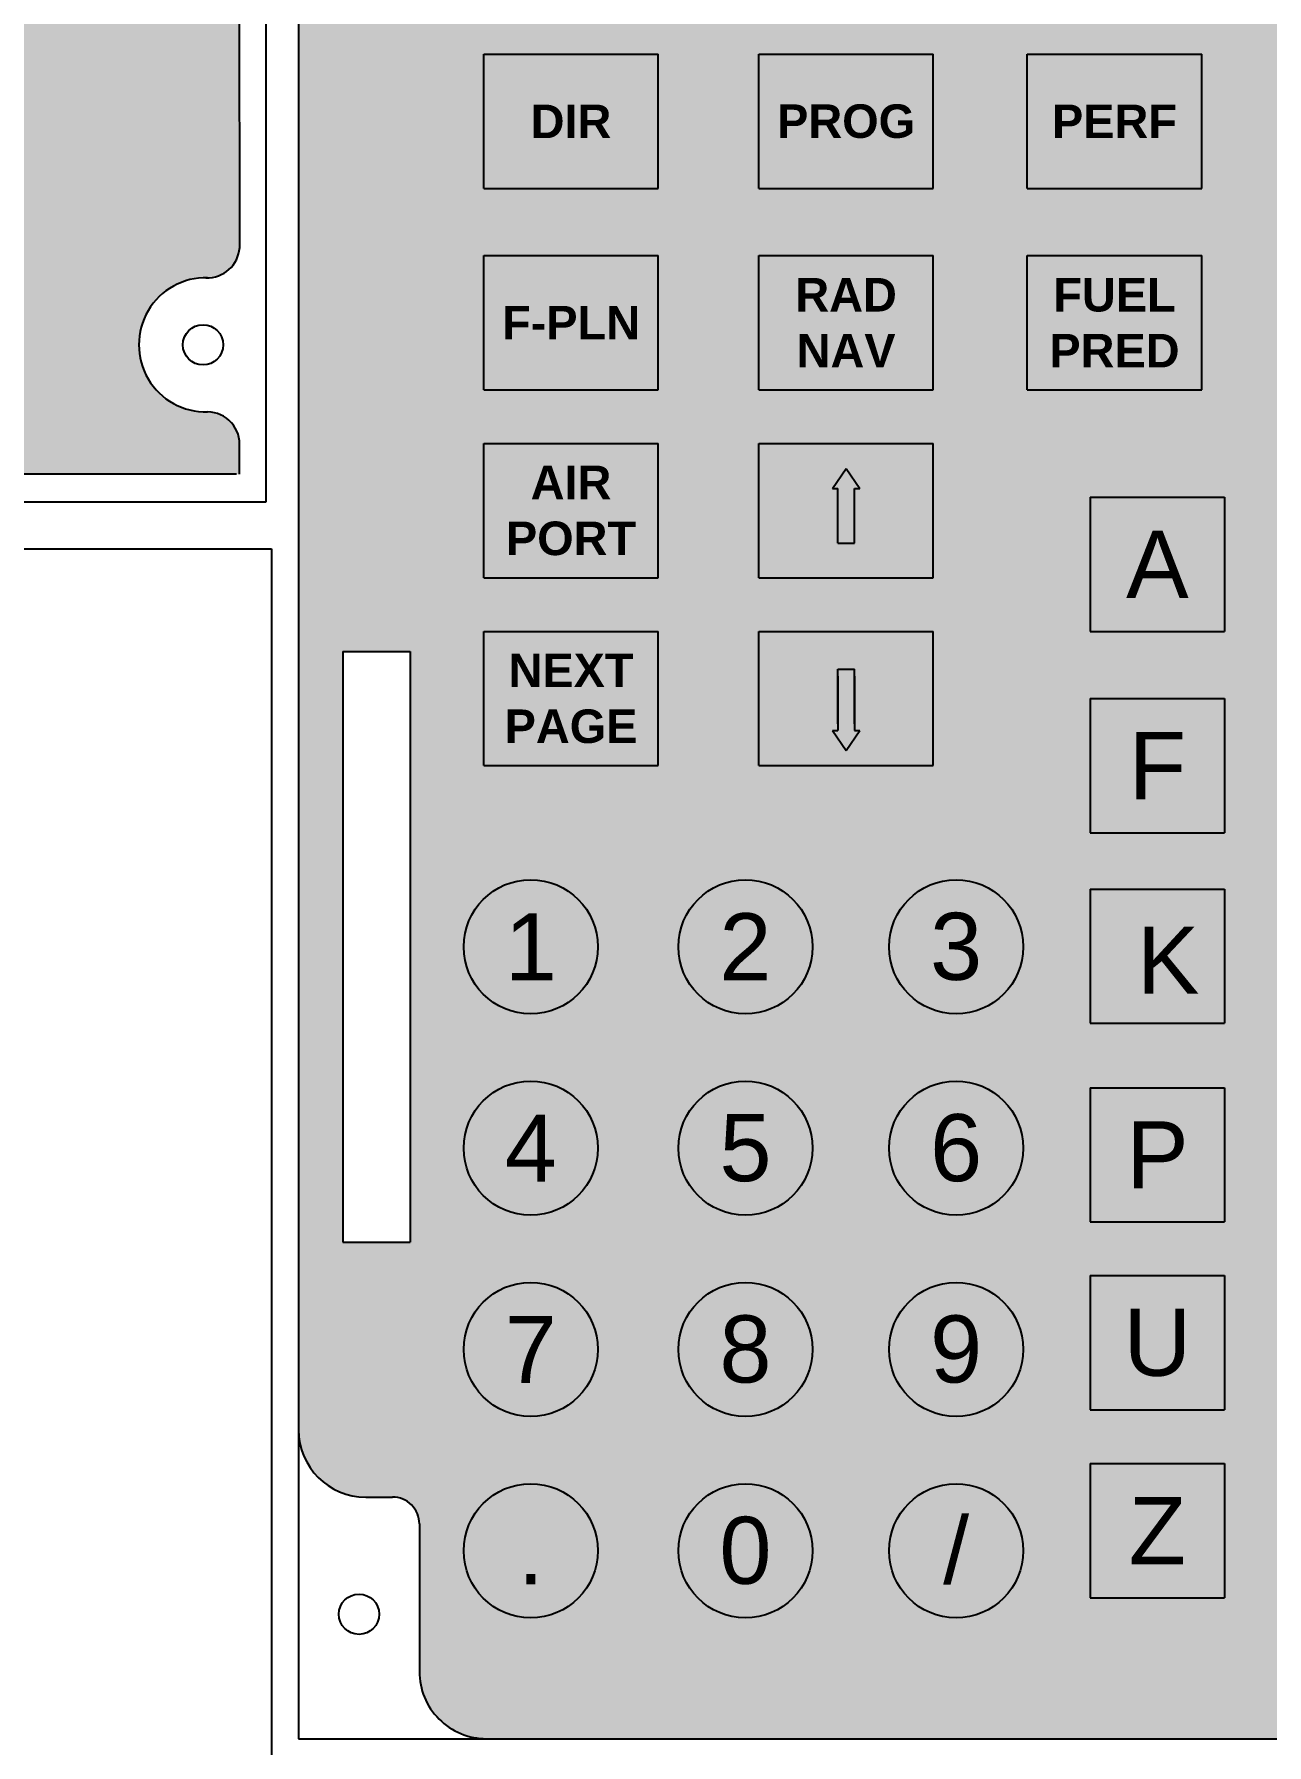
# Model space of a CAD drawing. Header units: millimetres. Extents: x 1492 to 7903, y -55 to 3601.
# Drawn here: x 2613.3 to 2705.1, y 513 to 640.5 of the extents above; entities that cross this region are included whole.
import ezdxf

# ---------------------------------------------------------------- set-up
doc = ezdxf.new("R2010")
doc.units = ezdxf.units.MM
doc.styles.get("Standard").update_dxf_attribs({"font": 'sanss___.ttf'})

msp = doc.modelspace()

# ---------------------------------------------------------------- hatches: boundary and pattern name
at = {"true_color": 0x6d7c87}
h = msp.add_hatch(color=8, dxfattribs=at)
h.dxf.hatch_style = 1
h.paths.add_polyline_path([(2777.976302627266, 719.6684715549115, 0.3827015764791815), (2775.603647718418, 721.8551461081236, -1.025801776076967), (2775.6036477184, 731.8519022275375, 0.3827015764832412), (2777.976302627268, 734.0385767807655), (2777.976302627268, 738.497768898856), (2632.976302627341, 738.497768898856), (2632.976302627341, 734.0385767807618, 0.3827015764813711), (2635.348957536197, 731.8519022275378, -1.025801776075587), (2635.348957536195, 721.8551461081237, 0.3827015764814203), (2632.976302627341, 719.6684715548984), (2632.976302627244, 536.4977688990327, 0.414213562377224), (2637.976302627315, 531.4977688990327), (2639.976302627295, 531.4977688990468, -0.4142135623757171), (2641.976302627309, 529.497768899043), (2641.976302627288, 518.4977688989306, 0.4142135623737093), (2646.976302627289, 513.4977688989211), (2763.976302627218, 513.4977688989211, 0.4142135623735945), (2768.976302627217, 518.4977688989306), (2768.976302627196, 529.497768899043, -0.4142135623777819), (2770.976302627224, 531.4977688990468), (2772.97630262719, 531.4977688990327, 0.4142135623771899), (2777.976302627261, 536.4977688990322)])
h.paths.add_polyline_path([(2646.776302627304, 638.997768898929), (2659.776302627305, 638.997768898929), (2659.776302627304, 628.997768898929), (2646.776302627304, 628.997768898929)], flags=16)
h.paths.add_polyline_path([(2636.476302627304, 649.4977688989194), (2636.476302627304, 655.4977688989196), (2644.476302627304, 655.497768898921), (2644.476302627304, 649.497768898921)], flags=16)
h.paths.add_polyline_path([(2652.476302627304, 641.4977688989213), (2652.476302627304, 726.4977688989212), (2757.476302627304, 726.4977688989217), (2757.476302627304, 641.4977688989212)], flags=16)
h.paths.add_polyline_path([(2646.776302627304, 623.9977688989293), (2659.776302627304, 623.9977688989294), (2659.776302627304, 613.9977688989293), (2646.776302627304, 613.9977688989293)], flags=16)
h.paths.add_polyline_path([(2636.476302627304, 661.9977688989194), (2636.476302627304, 667.9977688989194), (2644.476302627304, 667.9977688989212), (2644.476302627304, 661.997768898921)], flags=16)
h.paths.add_polyline_path([(2667.276302627305, 638.997768898929), (2680.276302627304, 638.9977688989292), (2680.276302627304, 628.997768898929), (2667.276302627304, 628.997768898929)], flags=16)
h.paths.add_polyline_path([(2646.776302627304, 609.9977688989293), (2659.776302627304, 609.9977688989294), (2659.776302627304, 599.9977688989292), (2646.776302627304, 599.9977688989293)], flags=16)
h.paths.add_polyline_path([(2667.276302627304, 623.9977688989293), (2680.276302627304, 623.9977688989294), (2680.276302627304, 613.9977688989295), (2667.276302627304, 613.9977688989294)], flags=16)
h.paths.add_polyline_path([(2636.476302627304, 674.4977688989196), (2636.476302627304, 680.4977688989194), (2644.476302627304, 680.4977688989212), (2644.476302627304, 674.4977688989212)], flags=16)
h.paths.add_polyline_path([(2667.276302627304, 609.9977688989294), (2680.276302627304, 609.9977688989293), (2680.276302627304, 599.9977688989293), (2667.276302627305, 599.9977688989293)], flags=16)
h.paths.add_polyline_path([(2646.776302627304, 595.9977688989293), (2659.776302627304, 595.9977688989292), (2659.776302627304, 585.9977688989292), (2646.776302627304, 585.9977688989293)], flags=16)
h.paths.add_polyline_path([(2641.276302627305, 594.4977688989195), (2641.276302627305, 550.4977688989194), (2636.276302627305, 550.4977688989197), (2636.276302627305, 594.4977688989196)], flags=16)
h.paths.add_polyline_path([(2673.785046224237, 608.1328284824101), (2674.796873272982, 606.6363498525018), (2674.412305071127, 606.6363498525018), (2674.412305071106, 602.5831832318117), (2673.15778737731, 602.583183231812), (2673.157787377331, 606.6363498525018), (2672.773219175475, 606.6363498525018)], flags=0)
h.paths.add_polyline_path([(2636.476302627304, 686.9977688989194), (2636.476302627304, 692.9977688989194), (2644.476302627304, 692.9977688989212), (2644.476302627304, 686.997768898921)], flags=16)
h.paths.add_polyline_path([(2687.276302627247, 638.997768898929), (2700.276302627304, 638.9977688989289), (2700.276302627304, 628.997768898929), (2687.276302627304, 628.9977688989292)], flags=16)
h.paths.add_polyline_path([(2687.276302627304, 623.9977688989293), (2700.276302627304, 623.9977688989292), (2700.276302627304, 613.9977688989293), (2687.276302627304, 613.9977688989293)], flags=16)
h.paths.add_polyline_path([(2667.276302627305, 595.9977688989292), (2680.276302627304, 595.9977688989293), (2680.276302627304, 585.9977688989292), (2667.276302627304, 585.9977688989292)], flags=16)
h.paths.add_polyline_path([(2673.15104988795, 593.1728572874068), (2674.405567581744, 593.1728572874068), (2674.405567581724, 589.1196906667043), (2674.405567581727, 588.6196906666208), (2674.790135783583, 588.619690666617), (2673.778308734822, 587.1232120367191), (2672.766481686075, 588.6196906666376), (2673.151049887932, 588.6196906666337), (2673.151049887952, 592.6728572873237)], flags=0)
h.paths.add_polyline_path([(2636.476302627304, 698.9977688989194), (2636.476302627304, 704.9977688989194), (2644.476302627304, 704.997768898921), (2644.476302627304, 698.9977688989208)], flags=16)
h.paths.add_polyline_path([(2691.976302627304, 605.9977688989292), (2701.976302627304, 605.9977688989292), (2701.976302627304, 595.997768898929), (2691.976302627304, 595.9977688989292)], flags=16)
h.paths.add_polyline_path([(2655.276302627304, 572.4977688989221, -1), (2645.276302627304, 572.4977688989221, -1)], flags=16)
h.paths.add_polyline_path([(2671.276302627304, 572.4977688989221, -1), (2661.276302627304, 572.4977688989221, -1)], flags=16)
h.paths.add_polyline_path([(2707.776302627223, 638.997768898929), (2720.776302627304, 638.997768898929), (2720.776302627304, 628.997768898929), (2707.776302627304, 628.997768898929)], flags=16)
h.paths.add_polyline_path([(2707.776302627305, 623.9977688989292), (2720.776302627304, 623.9977688989293), (2720.776302627304, 613.9977688989294), (2707.776302627304, 613.9977688989293)], flags=16)
h.paths.add_polyline_path([(2691.976302627304, 590.9977688989292), (2701.976302627304, 590.9977688989294), (2701.976302627304, 580.9977688989293), (2691.976302627304, 580.9977688989292)], flags=16)
h.paths.add_polyline_path([(2636.476302627304, 710.9977688989194), (2636.476302627304, 716.9977688989194), (2644.476302627304, 716.997768898921), (2644.476302627304, 710.997768898921)], flags=16)
h.paths.add_polyline_path([(2686.976302627304, 572.4977688989221, -1), (2676.976302627304, 572.4977688989221, -1)], flags=16)
h.paths.add_polyline_path([(2706.976302627304, 605.9977688989293), (2716.976302627304, 605.9977688989292), (2716.976302627304, 595.9977688989293), (2706.976302627304, 595.9977688989293)], flags=16)
h.paths.add_polyline_path([(2655.276302627304, 557.4977688989221, -1), (2645.276302627304, 557.4977688989221, -1)], flags=16)
h.paths.add_polyline_path([(2671.276302627304, 557.4977688989221, -1), (2661.276302627304, 557.4977688989221, -1)], flags=16)
h.paths.add_polyline_path([(2691.976302627304, 576.7977688989291), (2701.976302627304, 576.7977688989291), (2701.976302627304, 566.797768898929), (2691.976302627304, 566.7977688989291)], flags=16)
h.paths.add_polyline_path([(2706.976302627304, 590.9977688989294), (2716.976302627304, 590.9977688989295), (2716.976302627304, 580.9977688989293), (2706.976302627304, 580.9977688989294)], flags=16)
h.paths.add_polyline_path([(2686.976302627304, 557.4977688989221, -1), (2676.976302627304, 557.4977688989221, -1)], flags=16)
h.paths.add_polyline_path([(2721.976302627304, 605.9977688989292), (2731.976302627304, 605.9977688989292), (2731.976302627304, 595.997768898929), (2721.976302627304, 595.9977688989292)], flags=16)
h.paths.add_polyline_path([(2728.27630262741, 638.9977688989293), (2741.276302627304, 638.9977688989293), (2741.276302627305, 628.9977688989293), (2728.276302627304, 628.9977688989292)], flags=16)
h.paths.add_polyline_path([(2728.276302627304, 623.9977688989293), (2741.276302627305, 623.9977688989293), (2741.276302627304, 613.9977688989294), (2728.276302627304, 613.9977688989293)], flags=16)
h.paths.add_polyline_path([(2655.276302627304, 542.4977688989221, -1), (2645.276302627304, 542.4977688989221, -1)], flags=16)
h.paths.add_polyline_path([(2706.976302627304, 576.7977688989291), (2716.976302627304, 576.7977688989291), (2716.976302627304, 566.7977688989291), (2706.976302627304, 566.797768898929)], flags=16)
h.paths.add_polyline_path([(2691.976302627304, 561.9977688989292), (2701.976302627304, 561.9977688989289), (2701.976302627304, 551.9977688989289), (2691.976302627304, 551.9977688989292)], flags=16)
h.paths.add_polyline_path([(2671.276302627304, 542.4977688989221, -1), (2661.276302627304, 542.4977688989221, -1)], flags=16)
h.paths.add_polyline_path([(2721.976302627304, 590.9977688989295), (2731.976302627304, 590.9977688989295), (2731.976302627304, 580.9977688989293), (2721.976302627304, 580.9977688989293)], flags=16)
h.paths.add_polyline_path([(2686.976302627304, 542.4977688989221, -1), (2676.976302627304, 542.4977688989221, -1)], flags=16)
h.paths.add_polyline_path([(2706.976302627304, 561.9977688989289), (2716.976302627304, 561.9977688989288), (2716.976302627304, 551.9977688989288), (2706.976302627304, 551.9977688989289)], flags=16)
h.paths.add_polyline_path([(2721.976302627304, 576.7977688989291), (2731.976302627304, 576.7977688989291), (2731.976302627304, 566.7977688989292), (2721.976302627304, 566.7977688989291)], flags=16)
h.paths.add_polyline_path([(2737.476302627304, 605.9977688989292), (2747.476302627304, 605.9977688989292), (2747.476302627304, 595.9977688989292), (2737.476302627304, 595.997768898929)], flags=16)
h.paths.add_polyline_path([(2691.976302627304, 547.9977688989292), (2701.976302627304, 547.9977688989292), (2701.976302627304, 537.997768898929), (2691.976302627304, 537.9977688989292)], flags=16)
h.paths.add_polyline_path([(2655.276302627304, 527.4977688989221, -1), (2645.276302627304, 527.4977688989221, -1)], flags=16)
h.paths.add_polyline_path([(2737.476302627304, 590.9977688989295), (2747.476302627304, 590.9977688989294), (2747.476302627304, 580.9977688989292), (2737.476302627304, 580.9977688989293)], flags=16)
h.paths.add_polyline_path([(2671.276302627304, 527.4977688989221, -1), (2661.276302627304, 527.4977688989221, -1)], flags=16)
h.paths.add_polyline_path([(2748.776302627302, 623.9977688989293), (2761.776302627302, 623.9977688989292), (2761.776302627304, 613.9977688989292), (2748.776302627304, 613.9977688989293)], flags=16)
h.paths.add_polyline_path([(2721.976302627304, 561.9977688989289), (2731.976302627304, 561.9977688989289), (2731.976302627304, 551.9977688989288), (2721.976302627304, 551.9977688989288)], flags=16)
h.paths.add_polyline_path([(2706.976302627304, 547.9977688989293), (2716.976302627304, 547.9977688989293), (2716.976302627304, 537.9977688989292), (2706.976302627304, 537.997768898929)], flags=16)
h.paths.add_polyline_path([(2686.976302627304, 527.4977688989221, -1), (2676.976302627304, 527.4977688989221, -1)], flags=16)
h.paths.add_polyline_path([(2737.476302627304, 576.7977688989291), (2747.476302627304, 576.797768898929), (2747.476302627304, 566.7977688989292), (2737.476302627304, 566.7977688989292)], flags=16)
h.paths.add_polyline_path([(2691.976302627304, 533.9977688989292), (2701.976302627304, 533.9977688989292), (2701.976302627304, 523.997768898929), (2691.976302627304, 523.9977688989292)], flags=16)
h.paths.add_polyline_path([(2752.476302627304, 605.9977688989293), (2762.476302627304, 605.9977688989292), (2762.476302627304, 595.9977688989292), (2752.476302627304, 595.9977688989292)], flags=16)
h.paths.add_polyline_path([(2721.976302627304, 547.9977688989293), (2731.976302627304, 547.9977688989292), (2731.976302627304, 537.9977688989289), (2721.976302627304, 537.9977688989292)], flags=16)
h.paths.add_polyline_path([(2752.476302627304, 590.9977688989293), (2762.476302627304, 590.9977688989293), (2762.476302627304, 580.9977688989293), (2752.476302627304, 580.9977688989292)], flags=16)
h.paths.add_polyline_path([(2737.476302627304, 561.9977688989289), (2747.476302627304, 561.9977688989289), (2747.476302627304, 551.9977688989289), (2737.476302627304, 551.9977688989288)], flags=16)
h.paths.add_polyline_path([(2706.976302627304, 533.9977688989292), (2716.976302627304, 533.997768898929), (2716.976302627304, 523.9977688989289), (2706.976302627304, 523.997768898929)], flags=16)
h.paths.add_polyline_path([(2766.476302627304, 649.497768898944), (2766.476302627304, 655.497768898944), (2774.476302627304, 655.4977688989458), (2774.476302627304, 649.4977688989458)], flags=16)
h.paths.add_polyline_path([(2752.476302627304, 576.7977688989292), (2762.476302627304, 576.7977688989291), (2762.476302627304, 566.7977688989291), (2752.476302627304, 566.7977688989291)], flags=16)
h.paths.add_polyline_path([(2766.476302627304, 661.9977688989463), (2766.476302627304, 667.9977688989462), (2774.476302627304, 667.9977688989478), (2774.476302627304, 661.9977688989478)], flags=16)
h.paths.add_polyline_path([(2766.476302627304, 674.4977688989462), (2766.476302627304, 680.4977688989462), (2774.476302627304, 680.4977688989478), (2774.476302627304, 674.4977688989478)], flags=16)
h.paths.add_polyline_path([(2721.976302627304, 533.9977688989293), (2731.976302627304, 533.9977688989293), (2731.976302627304, 523.997768898929), (2721.976302627304, 523.997768898929)], flags=16)
h.paths.add_polyline_path([(2737.476302627304, 547.9977688989292), (2747.476302627304, 547.997768898929), (2747.476302627304, 537.997768898929), (2737.476302627304, 537.9977688989289)], flags=16)
h.paths.add_polyline_path([(2766.476302627304, 686.9977688989214), (2766.476302627304, 692.9977688989462), (2774.476302627304, 692.9977688989476), (2774.476302627304, 686.9977688989478)], flags=16)
h.paths.add_polyline_path([(2752.476302627304, 561.9977688989289), (2762.476302627304, 561.997768898929), (2762.476302627304, 551.997768898929), (2752.476302627304, 551.9977688989289)], flags=16)
h.paths.add_polyline_path([(2768.976302627304, 594.4977688989192), (2773.976302627304, 594.497768898919), (2773.976302627304, 550.4977688989189), (2768.976302627304, 550.4977688989193)], flags=16)
h.paths.add_polyline_path([(2766.476302627304, 698.9977688989462), (2766.476302627304, 704.9977688989464), (2774.476302627305, 704.997768898948), (2774.476302627304, 698.997768898948)], flags=16)
h.paths.add_polyline_path([(2737.476302627304, 533.997768898929), (2747.476302627304, 533.9977688989292), (2747.476302627304, 523.9977688989292), (2737.476302627304, 523.9977688989292)], flags=16)
h.paths.add_polyline_path([(2752.476302627304, 547.997768898929), (2762.476302627304, 547.9977688989292), (2762.476302627304, 537.9977688989292), (2752.476302627304, 537.997768898929)], flags=16)
h.paths.add_polyline_path([(2766.476302627304, 710.9977688989462), (2766.476302627304, 716.9977688989462), (2774.476302627304, 716.9977688989478), (2774.476302627304, 710.9977688989478)], flags=16)
h = msp.add_hatch(color=8, dxfattribs=at)
h.dxf.hatch_style = 1
h.paths.add_polyline_path([(2626.204771440279, 664.9102385615117, 0.4383019586967161), (2628.577426349123, 667.5561052328297), (2628.577426349123, 669.5561052328297), (2412.557674838392, 669.5561052328297), (2412.557674838392, 667.5561052328297, 0.438301958697792), (2414.930329747245, 664.9102385615116, -1.025801776075908), (2414.930329747247, 654.9134824420975, 0.3718011963217382), (2412.56818829751, 652.8184366564204), (2412.556512803853, 624.5922482365543, 0.3890021089612855), (2414.930600048608, 622.3495472557001, -1.027097391544816), (2414.943213537677, 612.3531284202664, 0.4383019586980866), (2412.570558628822, 609.7072617489483), (2412.570558628822, 607.7072617489483), (2628.569826174965, 607.7072617489483), (2628.569826174965, 609.7072617489482, 0.4383019586987546), (2626.197171266105, 612.3531284202663, -1.02709739154327), (2626.209784755179, 622.3495472557003, 0.3890021089611916), (2628.583871999934, 624.5922482365539), (2628.566912890005, 652.8184366564203, 0.3718011963227195), (2626.204771440259, 654.9134824420972, -1.025801776074089)])
h.paths.add_polyline_path([(2476.979231319467, 650.6501197515364), (2490.979231319467, 650.6501197515365), (2490.979231319466, 640.6501197515364), (2476.979231319466, 640.6501197515364)], flags=16)
h.paths.add_polyline_path([(2472.586683104358, 667.0914050464033, -1), (2475.586683104358, 667.0914050464033, -1)], flags=16)
h.paths.add_polyline_path([(2489.308787844508, 649.4772611527242), (2489.308787844508, 648.7175490246209), (2478.484925127304, 648.7175490246209), (2478.484925127304, 649.4772611527242)], flags=0)
h.paths.add_polyline_path([(2489.296722969673, 648.3409579178879), (2489.296722969673, 647.5812457897846), (2478.47286025247, 647.5812457897846), (2478.47286025247, 648.3409579178879)], flags=0)
h.paths.add_polyline_path([(2489.296722969673, 647.2492150447051), (2489.296722969673, 646.4895029166019), (2478.47286025247, 646.4895029166019), (2478.47286025247, 647.2492150447051)], flags=0)
h.paths.add_polyline_path([(2453.977167417435, 644.9784309949468), (2455.139425206447, 644.5370633761335), (2452.360037637324, 642.6733985382783), (2451.780159943229, 645.9691509178032), (2452.726748707243, 645.5200061637069, 1.468759425453753), (2432.459179779119, 642.7476000949359), (2431.285886632251, 642.0894092054444, -1.483556563852557)], flags=16)
h.paths.add_polyline_path([(2476.979231319467, 637.7344754506458), (2490.979231319467, 637.7344754506458), (2490.979231319467, 627.734475450646), (2476.979231319467, 627.734475450646)], flags=16)
h.paths.add_polyline_path([(2489.387584428128, 636.7410269927623), (2489.387584428128, 635.981314864659), (2478.563721710925, 635.981314864659), (2478.563721710925, 636.7410269927623)], flags=0)
h.paths.add_polyline_path([(2489.375519553294, 635.604723757926), (2489.375519553294, 634.8450116298227), (2478.551656836091, 634.8450116298227), (2478.551656836091, 635.604723757926)], flags=0)
h.paths.add_polyline_path([(2493.573180496531, 665.7980970375311), (2507.573180496531, 665.7980970375311), (2507.573180496531, 655.7980970375311), (2493.57318049653, 655.798097037531)], flags=16)
h.paths.add_polyline_path([(2489.375519553294, 634.5129808847432), (2489.375519553294, 633.75326875664), (2478.551656836091, 633.75326875664), (2478.551656836091, 634.5129808847432)], flags=0)
h.paths.add_polyline_path([(2493.573180496531, 650.6501197515365), (2507.573180496531, 650.6501197515365), (2507.573180496531, 640.6501197515365), (2493.57318049653, 640.6501197515364)], flags=16)
h.paths.add_polyline_path([(2505.900887665754, 649.4399873910916), (2505.900887665754, 648.6802752629883), (2495.07702494855, 648.6802752629883), (2495.07702494855, 649.4399873910916)], flags=0)
h.paths.add_polyline_path([(2505.888822790919, 648.3036841562553), (2505.888822790919, 647.543972028152), (2495.064960073716, 647.543972028152), (2495.064960073716, 648.3036841562553)], flags=0)
h.paths.add_polyline_path([(2505.888822790919, 647.2119412830725), (2505.888822790919, 646.4522291549692), (2495.064960073716, 646.4522291549692), (2495.064960073716, 647.2119412830725)], flags=0)
h.paths.add_polyline_path([(2443.380768144999, 648.1260720247432, -1), (2440.712953323038, 648.1260720247432, -1)], flags=16)
h.paths.add_polyline_path([(2493.57318049653, 637.7344754506457), (2507.573180496531, 637.7344754506457), (2507.573180496531, 627.734475450646), (2493.57318049653, 627.734475450646)], flags=16)
h.paths.add_polyline_path([(2505.979684249374, 636.7037532311297), (2505.979684249374, 635.9440411030264), (2495.155821532171, 635.9440411030264), (2495.155821532171, 636.7037532311297)], flags=0)
h.paths.add_polyline_path([(2505.96761937454, 635.5674499962934), (2505.96761937454, 634.8077378681901), (2495.143756657337, 634.8077378681901), (2495.143756657337, 635.5674499962934)], flags=0)
h.paths.add_polyline_path([(2505.96761937454, 634.4757071231106), (2505.96761937454, 633.7159949950073), (2495.143756657337, 633.7159949950073), (2495.143756657337, 634.4757071231106)], flags=0)
h.paths.add_polyline_path([(2453.977167417435, 616.2497829650356), (2455.139425206447, 615.808415346222), (2452.360037637324, 613.9447505083671), (2451.780159943229, 617.2405028878919), (2452.726748707243, 616.7913581337956, 1.468759425453753), (2432.459179779119, 614.0189520650247), (2431.285886632251, 613.3607611755331, -1.483556563852557)], flags=16)
h.paths.add_polyline_path([(2476.979231319467, 623.2243078195337), (2490.979231319467, 623.2243078195337), (2490.979231319467, 613.2243078195337), (2476.979231319466, 613.2243078195337)], flags=16)
h.paths.add_polyline_path([(2489.296143583037, 621.9311665944078), (2489.296143583037, 621.1714544663046), (2478.472280865833, 621.1714544663046), (2478.472280865833, 621.9311665944078)], flags=0)
h.paths.add_polyline_path([(2489.284078708202, 620.7948633595715), (2489.284078708202, 620.0351512314683), (2478.460215990999, 620.0351512314683), (2478.460215990999, 620.7948633595715)], flags=0)
h.paths.add_polyline_path([(2489.284078708202, 619.7031204863888), (2489.284078708202, 618.9434083582855), (2478.460215990999, 618.9434083582855), (2478.460215990999, 619.7031204863888)], flags=0)
h.paths.add_polyline_path([(2509.848015637418, 650.6501197515365), (2523.848015637418, 650.6501197515365), (2523.848015637418, 640.6501197515365), (2509.848015637418, 640.6501197515365)], flags=16)
h.paths.add_polyline_path([(2522.160555879469, 649.321566128092), (2522.160555879469, 648.5618539999887), (2511.336693162266, 648.5618539999887), (2511.336693162266, 649.321566128092)], flags=0)
h.paths.add_polyline_path([(2522.148491004635, 648.1852628932556), (2522.148491004635, 647.4255507651524), (2511.324628287432, 647.4255507651524), (2511.324628287432, 648.1852628932556)], flags=0)
h.paths.add_polyline_path([(2522.148491004635, 647.0935200200729), (2522.148491004635, 646.3338078919696), (2511.324628287432, 646.3338078919696), (2511.324628287432, 647.0935200200729)], flags=0)
h.paths.add_polyline_path([(2509.848015637417, 637.7344754506458), (2523.848015637418, 637.7344754506457), (2523.848015637418, 627.734475450646), (2509.848015637418, 627.7344754506458)], flags=16)
h.paths.add_polyline_path([(2443.380768144999, 619.3974239948319, -1), (2440.712953323038, 619.3974239948319, -1)], flags=16)
h.paths.add_polyline_path([(2475.586683104358, 610.1719619353747, -1), (2472.586683104358, 610.1719619353747, -1)], flags=16)
h.paths.add_polyline_path([(2522.23935246309, 636.58533196813), (2522.23935246309, 635.8256198400268), (2511.415489745887, 635.8256198400268), (2511.415489745887, 636.58533196813)], flags=0)
h.paths.add_polyline_path([(2522.227287588255, 635.4490287332937), (2522.227287588255, 634.6893166051905), (2511.403424871052, 634.6893166051905), (2511.403424871052, 635.4490287332937)], flags=0)
h.paths.add_polyline_path([(2522.227287588255, 634.357285860111), (2522.227287588255, 633.5975737320077), (2511.403424871052, 633.5975737320077), (2511.403424871052, 634.357285860111)], flags=0)
h.paths.add_polyline_path([(2509.848015637418, 623.2243078195337), (2523.848015637418, 623.2243078195337), (2523.848015637418, 613.2243078195337), (2509.848015637418, 613.2243078195337)], flags=16)
h.paths.add_polyline_path([(2522.147911617998, 621.7754715697756), (2522.147911617998, 621.0157594416723), (2511.324048900795, 621.0157594416723), (2511.324048900795, 621.7754715697756)], flags=0)
h.paths.add_polyline_path([(2522.135846743164, 620.6391683349393), (2522.135846743164, 619.879456206836), (2511.311984025961, 619.879456206836), (2511.311984025961, 620.6391683349393)], flags=0)
h.paths.add_polyline_path([(2522.135846743164, 619.5474254617566), (2522.135846743164, 618.7877133336533), (2511.311984025961, 618.7877133336533), (2511.311984025961, 619.5474254617566)], flags=0)
h.paths.add_polyline_path([(2526.441964814482, 650.6501197515365), (2540.441964814482, 650.6501197515365), (2540.441964814483, 640.6501197515364), (2526.441964814482, 640.6501197515364)], flags=16)
h.paths.add_polyline_path([(2538.752655700715, 649.2842923664593), (2538.752655700715, 648.5245802383561), (2527.928792983512, 648.5245802383561), (2527.928792983512, 649.2842923664593)], flags=0)
h.paths.add_polyline_path([(2538.740590825881, 648.147989131623), (2538.740590825881, 647.3882770035198), (2527.916728108677, 647.3882770035198), (2527.916728108677, 648.147989131623)], flags=0)
h.paths.add_polyline_path([(2538.740590825881, 647.0562462584403), (2538.740590825881, 646.296534130337), (2527.916728108677, 646.296534130337), (2527.916728108677, 647.0562462584403)], flags=0)
h.paths.add_polyline_path([(2526.441964814482, 637.7344754506458), (2540.441964814483, 637.7344754506457), (2540.441964814483, 627.734475450646), (2526.441964814482, 627.734475450646)], flags=16)
h.paths.add_polyline_path([(2538.831452284336, 636.5480582064974), (2538.831452284336, 635.7883460783942), (2528.007589567133, 635.7883460783942), (2528.007589567133, 636.5480582064974)], flags=0)
h.paths.add_polyline_path([(2538.819387409501, 635.4117549716611), (2538.819387409501, 634.6520428435579), (2527.995524692298, 634.6520428435579), (2527.995524692298, 635.4117549716611)], flags=0)
h.paths.add_polyline_path([(2538.819387409501, 634.3200120984784), (2538.819387409501, 633.5602999703751), (2527.995524692298, 633.5602999703751), (2527.995524692298, 634.3200120984784)], flags=0)
h.paths.add_polyline_path([(2533.537537062781, 667.0914050464033, -1), (2536.537537062781, 667.0914050464033, -1)], flags=16)
h.paths.add_polyline_path([(2526.441964814483, 623.2243078195337), (2540.441964814483, 623.2243078195337), (2540.441964814482, 613.2243078195337), (2526.441964814483, 613.2243078195338)], flags=16)
h.paths.add_polyline_path([(2538.740011439244, 621.738197808143), (2538.740011439244, 620.9784856800397), (2527.916148722041, 620.9784856800397), (2527.916148722041, 621.738197808143)], flags=0)
h.paths.add_polyline_path([(2538.72794656441, 620.6018945733067), (2538.72794656441, 619.8421824452034), (2527.904083847206, 619.8421824452034), (2527.904083847206, 620.6018945733067)], flags=0)
h.paths.add_polyline_path([(2538.72794656441, 619.510151700124), (2538.72794656441, 618.7504395720207), (2527.904083847206, 618.7504395720207), (2527.904083847206, 619.510151700124)], flags=0)
h.paths.add_polyline_path([(2542.716801333648, 665.7980970375312), (2556.716801333649, 665.7980970375311), (2556.716801333649, 655.798097037531), (2542.716801333648, 655.7980970375311)], flags=16)
h.paths.add_polyline_path([(2542.55724362642, 650.6501197515366), (2556.557243626421, 650.6501197515365), (2556.557243626421, 640.6501197515364), (2542.55724362642, 640.6501197515365)], flags=16)
h.paths.add_polyline_path([(2554.911953698698, 649.2651930667944), (2554.911953698698, 648.5054809386911), (2544.088090981495, 648.5054809386911), (2544.088090981495, 649.2651930667944)], flags=0)
h.paths.add_polyline_path([(2554.899888823864, 648.1288898319581), (2554.899888823864, 647.3691777038548), (2544.076026106661, 647.3691777038548), (2544.076026106661, 648.1288898319581)], flags=0)
h.paths.add_polyline_path([(2554.899888823864, 647.0371469587753), (2554.899888823864, 646.2774348306721), (2544.076026106661, 646.2774348306721), (2544.076026106661, 647.0371469587753)], flags=0)
h.paths.add_polyline_path([(2542.55724362642, 637.734475450646), (2556.557243626421, 637.7344754506458), (2556.557243626421, 627.734475450646), (2542.55724362642, 627.734475450646)], flags=16)
h.paths.add_polyline_path([(2554.990750282319, 636.5289589068325), (2554.990750282319, 635.7692467787292), (2544.166887565116, 635.7692467787292), (2544.166887565116, 636.5289589068325)], flags=0)
h.paths.add_polyline_path([(2554.978685407485, 635.3926556719962), (2554.978685407485, 634.6329435438929), (2544.154822690281, 634.6329435438929), (2544.154822690281, 635.3926556719962)], flags=0)
h.paths.add_polyline_path([(2554.978685407485, 634.3009127988134), (2554.978685407485, 633.5412006707102), (2544.154822690281, 633.5412006707102), (2544.154822690281, 634.3009127988134)], flags=0)
h.paths.add_polyline_path([(2536.537537062781, 610.1719619353747, -1), (2533.537537062781, 610.1719619353747, -1)], flags=16)
h.paths.add_polyline_path([(2558.991636474535, 650.6501197515364), (2572.991636474535, 650.6501197515364), (2572.991636474535, 640.6501197515364), (2558.991636474535, 640.6501197515363)], flags=16)
h.paths.add_polyline_path([(2571.504053519944, 649.2279193051618), (2571.504053519944, 648.4682071770585), (2560.680190802741, 648.4682071770585), (2560.680190802741, 649.2279193051618)], flags=0)
h.paths.add_polyline_path([(2558.991636474535, 637.7344754506458), (2572.991636474535, 637.7344754506458), (2572.991636474535, 627.7344754506458), (2558.991636474535, 627.734475450646)], flags=16)
h.paths.add_polyline_path([(2571.49198864511, 648.0916160703255), (2571.49198864511, 647.3319039422222), (2560.668125927907, 647.3319039422222), (2560.668125927907, 648.0916160703255)], flags=0)
h.paths.add_polyline_path([(2571.49198864511, 646.9998731971427), (2571.49198864511, 646.2401610690395), (2560.668125927907, 646.2401610690395), (2560.668125927907, 646.9998731971427)], flags=0)
h.paths.add_polyline_path([(2571.582850103565, 636.4916851451999), (2571.582850103565, 635.7319730170966), (2560.758987386362, 635.7319730170966), (2560.758987386362, 636.4916851451999)], flags=0)
h.paths.add_polyline_path([(2571.570785228731, 635.3553819103636), (2571.570785228731, 634.5956697822603), (2560.746922511527, 634.5956697822603), (2560.746922511527, 635.3553819103636)], flags=0)
h.paths.add_polyline_path([(2571.570785228731, 634.2636390371808), (2571.570785228731, 633.5039269090776), (2560.746922511527, 633.5039269090776), (2560.746922511527, 634.2636390371808)], flags=0)
h.paths.add_polyline_path([(2558.991636474535, 623.2243078195337), (2572.991636474535, 623.2243078195337), (2572.991636474535, 613.2243078195337), (2558.991636474535, 613.2243078195337)], flags=16)
h.paths.add_polyline_path([(2571.491409258473, 621.6818247468455), (2571.491409258473, 620.9221126187422), (2560.66754654127, 620.9221126187422), (2560.66754654127, 621.6818247468455)], flags=0)
h.paths.add_polyline_path([(2571.479344383639, 620.5455215120091), (2571.479344383639, 619.7858093839059), (2560.655481666436, 619.7858093839059), (2560.655481666436, 620.5455215120091)], flags=0)
h.paths.add_polyline_path([(2571.479344383639, 619.4537786388264), (2571.479344383639, 618.6940665107231), (2560.655481666436, 618.6940665107231), (2560.655481666436, 619.4537786388264)], flags=0)
h.paths.add_polyline_path([(2597.647947350153, 667.0914050464033, -1), (2594.647947350153, 667.0914050464033, -1)], flags=16)
h.paths.add_polyline_path([(2597.647947350153, 610.1719619353747, -1), (2594.647947350153, 610.1719619353747, -1)], flags=16)
h.paths.add_polyline_path([(2480.177871751971, 614.4044096866661), (2487.81141084662, 614.4044096866661), (2487.81141084662, 619.2173726496292), (2480.177871751971, 619.2173726496292)], flags=8)
h.paths.add_polyline_path([(2529.563307578948, 614.4044096866661), (2537.196846673598, 614.4044096866661), (2537.196846673598, 619.2173726496292), (2529.563307578948, 619.2173726496292)], flags=8)
h.paths.add_polyline_path([(2513.218603943722, 614.4059871900954), (2520.505092283913, 614.4059871900954), (2520.505092283913, 619.2189501530585), (2513.218603943722, 619.2189501530585)], flags=8)
h.paths.add_polyline_path([(2562.373267304844, 628.8988022834848), (2569.656600638177, 628.8988022834848), (2569.656600638177, 633.7117652464478), (2562.373267304844, 633.7117652464478)], flags=8)
h.paths.add_polyline_path([(2544.460753743424, 628.9145773177784), (2554.54888817415, 628.9145773177784), (2554.54888817415, 633.7275402807414), (2544.460753743424, 633.7275402807414)], flags=8)
h.paths.add_polyline_path([(2527.214404972638, 628.8988022834848), (2539.757134739441, 628.8988022834848), (2539.757134739441, 633.7117652464478), (2527.214404972638, 633.7117652464478)], flags=8)
h.paths.add_polyline_path([(2511.503857716013, 628.9145773177784), (2522.118878292144, 628.9145773177784), (2522.118878292144, 633.7275402807414), (2511.503857716013, 633.7275402807414)], flags=8)
h.paths.add_polyline_path([(2495.36311036662, 628.9145773177784), (2505.801450558664, 628.9145773177784), (2505.801450558664, 633.7275402807414), (2495.36311036662, 633.7275402807414)], flags=8)
h.paths.add_polyline_path([(2480.15420920053, 628.93508486236), (2487.964428679268, 628.93508486236), (2487.964428679268, 633.748047825323), (2480.15420920053, 633.748047825323)], flags=8)
h.paths.add_polyline_path([(2561.245352352855, 641.8507291632504), (2570.633075260948, 641.8507291632504), (2570.633075260948, 646.6636921262135), (2561.245352352855, 646.6636921262135)], flags=8)
h.paths.add_polyline_path([(2545.623373770859, 641.8144465843752), (2553.433593249596, 641.8144465843752), (2553.433593249596, 646.6274095473383), (2545.623373770859, 646.6274095473383)], flags=8)
h.paths.add_polyline_path([(2528.605762997328, 641.8302216186688), (2538.170166289509, 641.8302216186688), (2538.170166289509, 646.6431845816319), (2528.605762997328, 646.6431845816319)], flags=8)
h.paths.add_polyline_path([(2562.190276907039, 614.4044096866661), (2569.823816001689, 614.4044096866661), (2569.823816001689, 619.2173726496292), (2562.190276907039, 619.2173726496292)], flags=8)
h.paths.add_polyline_path([(2510.871278840841, 641.8317991220981), (2522.716752091869, 641.8317991220981), (2522.716752091869, 646.6447620850612), (2510.871278840841, 646.6447620850612)], flags=8)
h.paths.add_polyline_path([(2479.926082096421, 641.8111627135518), (2487.736301575159, 641.8111627135518), (2487.736301575159, 646.6241256765148), (2479.926082096421, 646.6241256765148)], flags=8)
h.paths.add_polyline_path([(2544.450560119446, 656.6441932836697), (2554.754812519995, 656.6441932836697), (2554.754812519995, 665.3283496622706), (2544.450560119446, 665.3283496622706)], flags=8)
h.paths.add_polyline_path([(2494.550401356142, 641.8019355089605), (2506.392719600311, 641.8019355089605), (2506.392719600311, 646.6148984719235), (2494.550401356142, 646.6148984719235)], flags=8)
h.paths.add_polyline_path([(2493.836138046692, 656.8478534458199), (2507.255959720217, 656.8478534458199), (2507.255959720217, 665.5320098244208), (2493.836138046692, 665.5320098244208)], flags=8)
at = {"true_color": 0x000000}
h = msp.add_hatch(color=18, dxfattribs=at)
h.dxf.hatch_style = 1
h.paths.add_polyline_path([(2645.276302627304, 527.4977688989221, 1), (2655.276302627304, 527.4977688989221, 1)])
h.paths.add_polyline_path([(2661.276302627304, 527.4977688989221, 1), (2671.276302627304, 527.4977688989221, 1)])
h.paths.add_polyline_path([(2661.276302627304, 542.4977688989221, 1), (2671.276302627304, 542.4977688989221, 1)])
h.paths.add_polyline_path([(2645.276302627304, 542.4977688989221, 1), (2655.276302627304, 542.4977688989221, 1)])
h.paths.add_polyline_path([(2655.276302627304, 557.4977688989221, 1), (2645.276302627304, 557.4977688989221, 1)])
h.paths.add_polyline_path([(2671.276302627304, 557.4977688989221, 1), (2661.276302627304, 557.4977688989221, 1)])
h.paths.add_polyline_path([(2686.976302627304, 557.4977688989221, 1), (2676.976302627304, 557.4977688989221, 1)])
h.paths.add_polyline_path([(2686.976302627304, 542.4977688989221, 1), (2676.976302627304, 542.4977688989221, 1)])
h.paths.add_polyline_path([(2676.976302627304, 527.4977688989221, 1), (2686.976302627304, 527.4977688989221, 1)])
h.paths.add_polyline_path([(2676.976302627304, 572.4977688989221, 1), (2686.976302627304, 572.4977688989221, 1)])
h.paths.add_polyline_path([(2661.276302627304, 572.4977688989221, 1), (2671.276302627304, 572.4977688989221, 1)])
h.paths.add_polyline_path([(2645.276302627304, 572.4977688989221, 1), (2655.276302627304, 572.4977688989221, 1)])
h.paths.add_polyline_path([(2680.276302627304, 595.9977688989293), (2667.276302627305, 595.9977688989292), (2667.276302627304, 585.9977688989292), (2680.276302627304, 585.9977688989292)])
h.paths.add_polyline_path([(2673.151049887952, 592.6728572873237), (2673.15104988795, 593.1728572874068), (2674.405567581744, 593.1728572874068), (2674.405567581724, 589.1196906667043), (2674.405567581727, 588.6196906666208), (2674.790135783583, 588.619690666617), (2673.778308734822, 587.1232120367191), (2672.766481686075, 588.6196906666376), (2673.151049887932, 588.6196906666337)], flags=16)
h.paths.add_polyline_path([(2659.776302627304, 595.9977688989292), (2646.776302627304, 595.9977688989293), (2646.776302627304, 585.9977688989293), (2659.776302627304, 585.9977688989292)])
h.paths.add_polyline_path([(2659.776302627304, 609.9977688989294), (2646.776302627305, 609.9977688989293), (2646.776302627304, 599.9977688989293), (2659.776302627304, 599.9977688989292)])
h.paths.add_polyline_path([(2680.276302627304, 609.9977688989293), (2667.276302627304, 609.9977688989294), (2667.276302627305, 599.9977688989293), (2680.276302627304, 599.9977688989293)])
h.paths.add_polyline_path([(2672.773219175467, 606.6363498524895), (2673.785046224237, 608.1328284824101), (2674.796873272982, 606.6363498525018), (2674.412305071127, 606.6363498525018), (2674.412305071106, 602.5831832318117), (2673.15778737731, 602.583183231812), (2673.157787377331, 606.6363498525018)], flags=16)
h.paths.add_polyline_path([(2659.776302627304, 623.9977688989294), (2646.776302627304, 623.9977688989293), (2646.776302627304, 613.9977688989293), (2659.776302627304, 613.9977688989293)])
h.paths.add_polyline_path([(2680.276302627304, 623.9977688989294), (2667.276302627304, 623.9977688989293), (2667.276302627304, 613.9977688989294), (2680.276302627304, 613.9977688989295)])
h.paths.add_polyline_path([(2700.276302627304, 623.9977688989292), (2687.276302627304, 623.9977688989293), (2687.276302627304, 613.9977688989293), (2700.276302627304, 613.9977688989293)])
h.paths.add_polyline_path([(2720.776302627304, 623.9977688989293), (2707.776302627304, 623.9977688989292), (2707.776302627304, 613.9977688989293), (2720.776302627304, 613.9977688989294)])
h.paths.add_polyline_path([(2741.276302627305, 623.9977688989293), (2728.276302627304, 623.9977688989293), (2728.276302627304, 613.9977688989293), (2741.276302627304, 613.9977688989294)])
h.paths.add_polyline_path([(2761.776302627302, 623.9977688989292), (2748.776302627302, 623.9977688989293), (2748.776302627304, 613.9977688989293), (2761.776302627304, 613.9977688989292)])
h.paths.add_polyline_path([(2741.276302627304, 638.9977688989293), (2728.276302627304, 638.9977688989293), (2728.276302627304, 628.9977688989292), (2741.276302627305, 628.9977688989293)])
h.paths.add_polyline_path([(2720.776302627304, 638.997768898929), (2707.776302627304, 638.997768898929), (2707.776302627304, 628.997768898929), (2720.776302627304, 628.997768898929)])
h.paths.add_polyline_path([(2700.276302627304, 638.9977688989289), (2687.276302627304, 638.997768898929), (2687.276302627304, 628.9977688989292), (2700.276302627304, 628.997768898929)])
h.paths.add_polyline_path([(2680.276302627304, 638.9977688989292), (2667.276302627305, 638.997768898929), (2667.276302627304, 628.997768898929), (2680.276302627304, 628.997768898929)])
h.paths.add_polyline_path([(2659.776302627305, 638.997768898929), (2646.776302627304, 638.997768898929), (2646.776302627304, 628.997768898929), (2659.776302627304, 628.997768898929)])
h.paths.add_polyline_path([(2701.976302627304, 605.9977688989292), (2691.976302627304, 605.9977688989292), (2691.976302627304, 595.9977688989292), (2701.976302627304, 595.997768898929)])
h.paths.add_polyline_path([(2716.976302627304, 605.9977688989292), (2706.976302627304, 605.9977688989293), (2706.976302627304, 595.9977688989293), (2716.976302627304, 595.9977688989293)])
h.paths.add_polyline_path([(2731.976302627304, 605.9977688989292), (2721.976302627304, 605.9977688989292), (2721.976302627304, 595.9977688989292), (2731.976302627304, 595.997768898929)])
h.paths.add_polyline_path([(2747.476302627304, 605.9977688989292), (2737.476302627304, 605.9977688989292), (2737.476302627304, 595.997768898929), (2747.476302627304, 595.9977688989292)])
h.paths.add_polyline_path([(2762.476302627304, 605.9977688989292), (2752.476302627304, 605.9977688989293), (2752.476302627304, 595.9977688989292), (2762.476302627304, 595.9977688989292)])
h.paths.add_polyline_path([(2762.476302627304, 590.9977688989293), (2752.476302627304, 590.9977688989293), (2752.476302627304, 580.9977688989292), (2762.476302627304, 580.9977688989293)])
h.paths.add_polyline_path([(2747.476302627304, 590.9977688989294), (2737.476302627304, 590.9977688989295), (2737.476302627304, 580.9977688989293), (2747.476302627304, 580.9977688989292)])
h.paths.add_polyline_path([(2731.976302627304, 590.9977688989295), (2721.976302627304, 590.9977688989295), (2721.976302627304, 580.9977688989293), (2731.976302627304, 580.9977688989293)])
h.paths.add_polyline_path([(2716.976302627304, 590.9977688989295), (2706.976302627304, 590.9977688989294), (2706.976302627304, 580.9977688989294), (2716.976302627304, 580.9977688989293)])
h.paths.add_polyline_path([(2701.976302627304, 590.9977688989294), (2691.976302627304, 590.9977688989292), (2691.976302627304, 580.9977688989292), (2701.976302627304, 580.9977688989293)])
h.paths.add_polyline_path([(2701.976302627304, 576.7977688989291), (2691.976302627304, 576.7977688989291), (2691.976302627304, 566.7977688989291), (2701.976302627304, 566.797768898929)])
h.paths.add_polyline_path([(2716.976302627304, 576.7977688989291), (2706.976302627304, 576.7977688989291), (2706.976302627304, 566.797768898929), (2716.976302627304, 566.7977688989291)])
h.paths.add_polyline_path([(2731.976302627304, 576.7977688989291), (2721.976302627304, 576.7977688989291), (2721.976302627304, 566.7977688989291), (2731.976302627304, 566.7977688989292)])
h.paths.add_polyline_path([(2747.476302627304, 576.797768898929), (2737.476302627304, 576.7977688989291), (2737.476302627304, 566.7977688989292), (2747.476302627304, 566.7977688989292)])
h.paths.add_polyline_path([(2762.476302627304, 576.7977688989291), (2752.476302627304, 576.7977688989292), (2752.476302627304, 566.7977688989291), (2762.476302627304, 566.7977688989291)])
h.paths.add_polyline_path([(2762.476302627304, 561.997768898929), (2752.476302627304, 561.9977688989289), (2752.476302627304, 551.9977688989289), (2762.476302627304, 551.997768898929)])
h.paths.add_polyline_path([(2762.476302627304, 547.9977688989292), (2752.476302627304, 547.997768898929), (2752.476302627304, 537.997768898929), (2762.476302627304, 537.9977688989292)])
h.paths.add_polyline_path([(2747.476302627304, 547.997768898929), (2737.476302627304, 547.9977688989292), (2737.476302627304, 537.9977688989289), (2747.476302627304, 537.997768898929)])
h.paths.add_polyline_path([(2747.476302627304, 533.9977688989292), (2737.476302627304, 533.997768898929), (2737.476302627304, 523.9977688989292), (2747.476302627304, 523.9977688989292)])
h.paths.add_polyline_path([(2742.476302627304, 527.8558303177855), (2744.289203966079, 524.5618045611849), (2740.663401288529, 524.5618045611849)], flags=16)
h.paths.add_polyline_path([(2731.976302627304, 533.9977688989293), (2721.976302627304, 533.9977688989293), (2721.976302627304, 523.997768898929), (2731.976302627304, 523.997768898929)])
h.paths.add_polyline_path([(2716.976302627304, 533.997768898929), (2706.976302627304, 533.9977688989292), (2706.976302627304, 523.997768898929), (2716.976302627304, 523.9977688989289)])
h.paths.add_polyline_path([(2701.976302627304, 533.9977688989292), (2691.976302627304, 533.9977688989292), (2691.976302627304, 523.9977688989292), (2701.976302627304, 523.997768898929)])
h.paths.add_polyline_path([(2701.976302627304, 547.9977688989292), (2691.976302627304, 547.9977688989292), (2691.976302627304, 537.9977688989292), (2701.976302627304, 537.997768898929)])
h.paths.add_polyline_path([(2716.976302627304, 547.9977688989293), (2706.976302627304, 547.9977688989293), (2706.976302627304, 537.997768898929), (2716.976302627304, 537.9977688989292)])
h.paths.add_polyline_path([(2731.976302627304, 547.9977688989292), (2721.976302627304, 547.9977688989293), (2721.976302627304, 537.9977688989292), (2731.976302627304, 537.9977688989289)])
h.paths.add_polyline_path([(2731.976302627304, 561.9977688989289), (2721.976302627304, 561.9977688989289), (2721.976302627304, 551.9977688989288), (2731.976302627304, 551.9977688989288)])
h.paths.add_polyline_path([(2716.976302627304, 561.9977688989288), (2706.976302627304, 561.9977688989289), (2706.976302627304, 551.9977688989289), (2716.976302627304, 551.9977688989288)])
h.paths.add_polyline_path([(2701.976302627304, 561.9977688989289), (2691.976302627304, 561.9977688989292), (2691.976302627304, 551.9977688989292), (2701.976302627304, 551.9977688989289)])
h.paths.add_polyline_path([(2747.476302627304, 561.9977688989289), (2737.476302627304, 561.9977688989289), (2737.476302627304, 551.9977688989288), (2747.476302627304, 551.9977688989289)])
h.paths.add_polyline_path([(2762.476302627304, 533.9977688989292), (2752.476302627304, 533.997768898929), (2752.476302627304, 523.9977688989293), (2762.476302627304, 523.9977688989292)])
at = {"true_color": 0xffffff}
h = msp.add_hatch(color=7, dxfattribs=at)
h.paths.add_polyline_path([(2673.15778737731, 602.583183231812), (2674.412305071106, 602.5831832318117), (2674.412305071127, 606.6363498525018), (2674.796873272982, 606.6363498525018), (2673.785046224237, 608.1328284824101), (2672.773219175426, 606.6363498525018), (2673.157787377331, 606.636349852502)], flags=0)
h.paths.add_polyline_path([(2673.15778737731, 602.583183231812), (2674.412305071106, 602.5831832318117), (2674.412305071127, 606.6363498525018), (2674.796873272982, 606.6363498525018), (2673.785046224237, 608.1328284824101), (2672.773219175426, 606.6363498525018), (2673.157787377331, 606.636349852502)], flags=16)
h.paths.add_polyline_path([(2673.15778737731, 602.583183231812), (2674.412305071106, 602.5831832318117), (2674.412305071127, 606.6363498525018), (2674.796873272982, 606.6363498525018), (2673.785046224237, 608.1328284824101), (2672.773219175426, 606.6363498525018), (2673.157787377331, 606.636349852502)])
edge = h.paths.add_edge_path()
edge.add_line((2673.151049887952, 592.6728572873237), (2673.151049887932, 588.6196906666335))
edge.add_line((2673.15104988795, 593.1728572874068), (2674.405567581744, 593.1728572874068))
edge.add_line((2673.151049887929, 589.119690666717), (2673.15104988795, 593.1728572874068))
edge.add_line((2674.405567581747, 592.672857287311), (2674.405567581727, 588.6196906666208))
edge.add_line((2674.405567581724, 589.1196906667043), (2674.405567581744, 593.1728572873943))
edge.add_line((2674.405567581727, 588.6196906666208), (2674.790135783583, 588.619690666617))
edge.add_line((2673.778308734822, 587.1232120367191), (2674.790135783583, 588.619690666617))
edge.add_line((2672.766481686075, 588.6196906666376), (2673.778308734822, 587.1232120367191))
edge.add_line((2672.766481686026, 588.6196906666376), (2673.151049887932, 588.6196906666337))
msp.add_hatch(color=7, dxfattribs=at).paths.add_polyline_path([(2673.151049887929, 589.119690666717), (2673.151049887932, 588.6196906666337), (2672.766481686075, 588.6196906666376), (2673.778308734821, 587.1232120367192), (2674.790135783583, 588.619690666617), (2674.405567581727, 588.6196906666208), (2674.405567581747, 592.672857287311), (2674.405567581744, 593.1728572874068), (2673.15104988795, 593.1728572874068)])

# ---------------------------------------------------------------- linework, layer by layer
at = {"color": 18, "true_color": 0x000000}
for p, q in [((2632.976302627341, 738.497768898856), (2632.976302627341, 513.4977688989184)), ((2630.557365074352, 605.6411958884536), (2630.557365074352, 671.5561052328297)), ((2628.583871999934, 624.5922482365543), (2628.566912890005, 652.8184366564204)), ((2646.776302627304, 628.997768898929), (2646.776302627304, 638.997768898929)), ((2646.776302627304, 638.997768898929), (2659.776302627305, 638.997768898929)), ((2659.776302627304, 628.9977688989292), (2659.776302627305, 638.997768898929)), ((2667.276302627304, 628.9977688989293), (2667.276302627305, 638.997768898929)), ((2667.276302627305, 638.997768898929), (2680.276302627304, 638.9977688989292)), ((2680.276302627304, 628.997768898929), (2680.276302627304, 638.997768898929)), ((2687.276302627304, 628.9977688989289), (2687.276302627304, 638.9977688989292)), ((2687.276302627304, 638.997768898929), (2700.276302627304, 638.9977688989289)), ((2700.276302627304, 628.9977688989293), (2700.276302627304, 638.9977688989292)), ((2646.776302627304, 628.997768898929), (2659.776302627305, 628.997768898929)), ((2667.276302627304, 628.997768898929), (2680.276302627304, 628.997768898929)), ((2687.276302627304, 628.9977688989292), (2700.276302627304, 628.997768898929)), ((2646.776302627304, 613.9977688989294), (2646.776302627304, 623.9977688989292)), ((2646.776302627304, 623.9977688989293), (2659.776302627304, 623.9977688989294)), ((2659.776302627304, 613.9977688989292), (2659.776302627304, 623.997768898929)), ((2667.276302627304, 613.9977688989294), (2667.276302627304, 623.9977688989292)), ((2667.276302627304, 623.9977688989293), (2680.276302627304, 623.9977688989294)), ((2680.276302627304, 613.9977688989293), (2680.276302627304, 623.9977688989292)), ((2687.276302627304, 613.9977688989293), (2687.276302627304, 623.997768898929)), ((2687.276302627304, 623.9977688989293), (2700.276302627304, 623.9977688989292)), ((2700.276302627304, 613.9977688989292), (2700.276302627304, 623.9977688989292)), ((2646.776302627304, 613.9977688989293), (2659.776302627304, 613.9977688989293)), ((2667.276302627304, 613.9977688989294), (2680.276302627304, 613.9977688989295)), ((2687.276302627304, 613.9977688989293), (2700.276302627304, 613.9977688989293)), ((2628.569826174965, 607.7072617489483), (2628.569826174965, 609.7072617489483)), ((2646.776302627304, 599.9977688989292), (2646.776302627305, 609.9977688989292)), ((2646.776302627304, 609.9977688989293), (2659.776302627304, 609.9977688989294)), ((2659.776302627304, 599.9977688989292), (2659.776302627304, 609.9977688989293)), ((2667.276302627305, 599.9977688989293), (2667.276302627304, 609.9977688989292)), ((2667.276302627304, 609.9977688989294), (2680.276302627304, 609.9977688989293)), ((2680.276302627304, 599.9977688989292), (2680.276302627304, 609.9977688989292)), ((2672.773219175475, 606.6363498525018), (2673.785046224237, 608.1328284824101)), ((2673.785046224237, 608.1328284824101), (2674.796873272982, 606.6363498525018)), ((2628.352898894128, 607.7072617489483), (2412.55773469204, 607.7072617489483)), ((2410.557371855869, 605.6411958884536), (2630.557365074352, 605.6411958884536)), ((2672.773219175426, 606.6363498525018), (2673.157787377331, 606.6363498525018)), ((2673.15778737731, 602.5831832318117), (2673.157787377331, 606.636349852502)), ((2674.412305071127, 606.6363498525018), (2674.796873272982, 606.6363498525018)), ((2674.412305071106, 602.5831832318117), (2674.412305071127, 606.6363498525018)), ((2691.976302627304, 605.9977688989292), (2691.976302627304, 595.9977688989292)), ((2691.976302627304, 605.9977688989292), (2701.976302627304, 605.9977688989292)), ((2701.976302627304, 605.9977688989292), (2701.976302627304, 595.9977688989292)), ((2410.966450610203, 602.1616148744838), (2630.966450610203, 602.1616148744838)), ((2630.966450610203, 602.1616148744838), (2630.966450610203, 231.1054275598542)), ((2673.15778737731, 602.583183231812), (2674.412305071106, 602.5831832318117)), ((2646.776302627304, 599.9977688989293), (2659.776302627304, 599.9977688989292)), ((2667.276302627305, 599.9977688989293), (2680.276302627305, 599.9977688989293)), ((2646.776302627304, 585.9977688989292), (2646.776302627304, 595.9977688989292)), ((2646.776302627304, 595.9977688989293), (2659.776302627304, 595.9977688989292)), ((2659.776302627304, 585.9977688989292), (2659.776302627304, 595.9977688989292)), ((2667.276302627304, 585.9977688989292), (2667.276302627305, 595.9977688989292)), ((2667.276302627305, 595.9977688989292), (2680.276302627304, 595.9977688989293)), ((2680.276302627304, 585.9977688989292), (2680.276302627304, 595.9977688989292)), ((2691.976302627304, 595.9977688989292), (2701.976302627304, 595.997768898929)), ((2636.276302627305, 594.4977688989196), (2641.276302627305, 594.4977688989195)), ((2636.276302627305, 594.4977688989196), (2636.276302627305, 550.4977688989195)), ((2641.276302627305, 594.4977688989194), (2641.276302627305, 550.4977688989193)), ((2673.151049887929, 589.119690666717), (2673.15104988795, 593.1728572874068)), ((2673.15104988795, 593.1728572874068), (2674.405567581744, 593.1728572874068)), ((2673.151049887952, 592.6728572873237), (2673.151049887932, 588.6196906666335)), ((2674.405567581724, 589.1196906667043), (2674.405567581744, 593.1728572873943)), ((2674.405567581747, 592.672857287311), (2674.405567581727, 588.6196906666208)), ((2691.976302627304, 590.9977688989294), (2691.976302627304, 580.997768898929)), ((2691.976302627304, 590.9977688989292), (2701.976302627304, 590.9977688989294)), ((2701.976302627304, 590.9977688989294), (2701.976302627304, 580.997768898929)), ((2672.766481686026, 588.6196906666376), (2673.151049887932, 588.6196906666337)), ((2672.766481686075, 588.6196906666376), (2673.778308734822, 587.1232120367191)), ((2673.778308734822, 587.1232120367191), (2674.790135783583, 588.619690666617)), ((2674.405567581727, 588.6196906666208), (2674.790135783583, 588.619690666617)), ((2646.776302627304, 585.9977688989293), (2659.776302627304, 585.9977688989292)), ((2667.276302627304, 585.9977688989292), (2680.276302627304, 585.9977688989292)), ((2691.976302627304, 580.9977688989292), (2701.976302627304, 580.9977688989293)), ((2691.976302627304, 576.7977688989292), (2691.976302627304, 566.7977688989292)), ((2691.976302627304, 576.7977688989291), (2701.976302627304, 576.7977688989291)), ((2701.976302627304, 576.7977688989292), (2701.976302627304, 566.7977688989292)), ((2691.976302627304, 566.7977688989291), (2701.976302627304, 566.797768898929)), ((2691.976302627304, 561.9977688989289), (2691.976302627304, 551.997768898929)), ((2691.976302627304, 561.9977688989292), (2701.976302627304, 561.9977688989289)), ((2701.976302627304, 561.9977688989289), (2701.976302627304, 551.997768898929)), ((2691.976302627304, 551.9977688989292), (2701.976302627304, 551.9977688989289)), ((2636.276302627305, 550.4977688989197), (2641.276302627305, 550.4977688989194)), ((2691.976302627304, 547.997768898929), (2691.976302627304, 537.997768898929)), ((2691.976302627304, 547.9977688989292), (2701.976302627304, 547.9977688989292)), ((2701.976302627304, 547.997768898929), (2701.976302627304, 537.997768898929)), ((2691.976302627304, 537.9977688989292), (2701.976302627304, 537.997768898929)), ((2691.976302627304, 533.9977688989293), (2691.976302627304, 523.9977688989292)), ((2691.976302627304, 533.9977688989292), (2701.976302627304, 533.9977688989292)), ((2701.976302627304, 533.9977688989293), (2701.976302627304, 523.9977688989292)), ((2637.976302627317, 531.4977688990186), (2639.976302627282, 531.4977688990468)), ((2641.976302627309, 529.4977688990432), (2641.976302627288, 518.4977688989304)), ((2691.976302627304, 523.9977688989292), (2701.976302627304, 523.997768898929)), ((2632.976302627264, 513.4977688989184), (2777.976302627242, 513.4977688989468))]:
    msp.add_line(p, q, dxfattribs=at)
for centre, radius in [((2625.852898894128, 617.3515401865413), 1.5), ((2650.276302627304, 572.4977688989221), 5), ((2666.276302627304, 572.4977688989221), 5), ((2681.976302627304, 572.4977688989221), 5), ((2650.276302627304, 557.4977688989221), 5), ((2666.276302627304, 557.4977688989221), 5), ((2681.976302627304, 557.4977688989221), 5), ((2650.276302627304, 542.4977688989221), 5), ((2666.276302627304, 542.4977688989221), 5), ((2681.976302627304, 542.4977688989221), 5), ((2650.276302627304, 527.4977688989221), 5), ((2666.276302627304, 527.4977688989221), 5), ((2681.976302627304, 527.4977688989221), 5), ((2637.476302627319, 522.7719550818815), 1.5)]:
    msp.add_circle(centre, radius, dxfattribs=at)
for centre, radius, start, end in [((2626.173615506654, 624.7657712487576), 2.416494692558771, 267.5383680561413, 355.8821757997342), ((2626.069826174965, 617.3515064799735), 5, 88.54057493703203, 271.459425062968), ((2626.164263403214, 609.9368578079951), 2.416494692558399, 354.5479879583716, 89.21972105106732), ((2637.976302627244, 536.4977688990327), 5, 180, 270), ((2639.976302627309, 529.4977688990468), 2, 359.9999999998958, 90.00000000078165), ((2646.976302627288, 518.4977688989211), 5, 179.9999999998958, 270)]:
    msp.add_arc(centre, radius, start, end, dxfattribs=at)

# ---------------------------------------------------------------- texts
at = {"color": 7, "true_color": 0xffffff, "width": 10, "attachment_point": 5}
for s, insert, char_height in [('{\\fSansSerif|b1|i0|c2|p2;DIR}', (2653.276302627304, 633.997768898929), 2.5), ('{\\fSansSerif|b1|i0|c2|p2;PROG}', (2673.776302627304, 633.997768898929), 2.5), ('{\\fSansSerif|b1|i0|c2|p2;PERF}', (2693.776302627304, 633.997768898929), 2.5), ('{\\fSansSerif|b1|i0|c2|p2;RAD\\PNAV}', (2673.776302627304, 618.9977688989345), 2.5), ('{\\fSansSerif|b1|i0|c2|p2;FUEL\\PPRED}', (2693.776302627304, 618.9977688989384), 2.5), ('{\\fSansSerif|b1|i0|c2|p2;F-PLN}', (2653.276302627304, 618.9977688989305), 2.5), ('{\\fSansSerif|b1|i0|c2|p2;AIR\\PPORT}', (2653.276302627304, 604.9977688989292), 2.5), ('{\\F;A}', (2696.976302627304, 600.9977688989292), 5), ('{\\fSansSerif|b1|i0|c2|p2;NEXT\\PPAGE}', (2653.276302627304, 590.9977688989292), 2.5), ('{\\F;F}', (2696.976302627304, 585.9977688989292), 5), ('{\\F;1}', (2650.276302627304, 572.4977688989221), 5), ('{\\F;2}', (2666.276302627304, 572.4977688989254), 5), ('{\\F;3}', (2681.976302627304, 572.4977688989285), 5), ('{\\F;K}', (2697.77630262628, 571.510448787816), 5), ('{\\F;4}', (2650.276302627304, 557.4977688989221), 5), ('{\\F;5}', (2666.276302627304, 557.4977688989253), 5), ('{\\F;6}', (2681.976302627304, 557.4977688989284), 5), ('{\\F;P}', (2696.976302627304, 556.9977688989289), 5), ('{\\F;U}', (2696.976302627304, 542.9977688989289), 5), ('{\\F;7}', (2650.276302627304, 542.4977688989221), 5), ('{\\F;8}', (2666.276302627304, 542.4977688989221), 5), ('{\\F;9}', (2681.976302627304, 542.4977688989221), 5), ('{\\F;Z}', (2696.976302627304, 528.9977688989292), 5), ('/', (2681.976302627304, 527.4977688989221), 5), ('{\\F;0}', (2666.276302627304, 527.4977688989253), 5), ('{\\F;.}', (2650.276302627304, 527.4977688989221), 5)]:
    msp.add_mtext(s, dxfattribs=dict(at, insert=insert, char_height=char_height))

doc.saveas('drawing.dxf')
